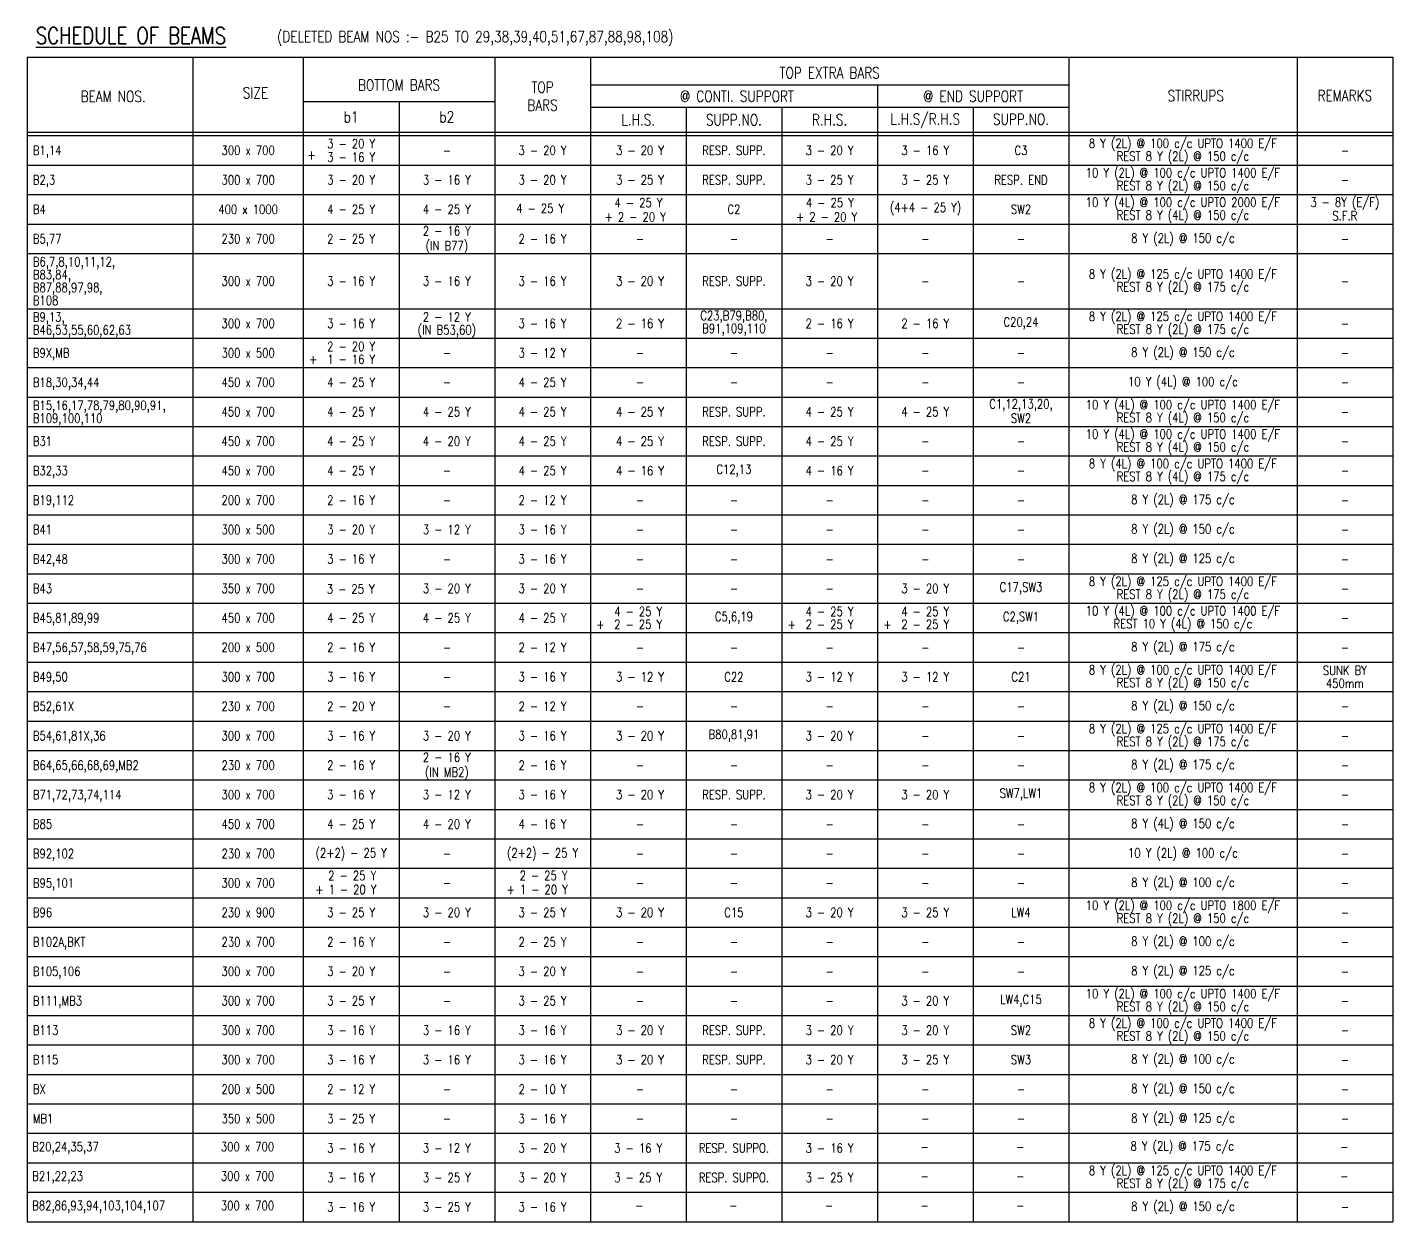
# Model space of a CAD drawing. Header units: millimetres. Extents: x 2659630 to 6742168, y -2425387 to -732288.
# Drawn here: x 3424455 to 3470830, y -1368558 to -1328004 of the extents above; entities that cross this region are included whole.
import ezdxf
from ezdxf.enums import TextEntityAlignment as Align

# ---------------------------------------------------------------- set-up
doc = ezdxf.new("R2010")
doc.units = ezdxf.units.MM
for name, color, linetype in [('S-TEXT', 2, 'Continuous'), ('S-TEXT-1', 4, 'Continuous'), ('S-TITIL', 6, 'Continuous'), ('SCH-LINE', 7, 'Continuous'), ('SCHEDULE LINE', 7, 'Continuous')]:
    doc.layers.add(name, color=color, linetype=linetype)
doc.styles.add('ROMANS', font='r.shx', dxfattribs={"width": 0.7})

msp = doc.modelspace()

# ---------------------------------------------------------------- linework, layer by layer
at = {"layer": 'SCH-LINE'}
for p, q in [((3424454.595, -1329016.93, -19.417), (3424454.595, -1368558.095, -19.417)), ((3424454.595, -1329016.93, -19.417), (3470829.595, -1329016.93, -19.417)), ((3430079.595, -1329016.93, -19.417), (3430079.595, -1368558.095, -19.417)), ((3433829.595, -1329016.93, -19.417), (3433829.595, -1368558.095, -19.417)), ((3440329.595, -1329016.93, -19.417), (3440329.595, -1368558.095, -19.417)), ((3443579.595, -1329016.93, -19.417), (3443579.595, -1368558.095, -19.417)), ((3459829.595, -1329016.93, -19.417), (3459829.595, -1368558.095, -19.417)), ((3467579.595, -1329016.93, -19.417), (3467579.595, -1368558.095, -19.417)), ((3470829.595, -1329016.93, -19.417), (3470829.595, -1368558.095, -19.417)), ((3443579.595, -1329959.729, -19.417), (3459829.595, -1329959.729, -19.417)), ((3453329.595, -1329959.729, -19.417), (3453329.595, -1368558.095, -19.417)), ((3433829.595, -1330524.03, -19.417), (3440329.595, -1330524.03, -19.417)), ((3437079.595, -1330524.03, -19.417), (3437079.595, -1368558.095, -19.417)), ((3443579.595, -1330716.11, -19.417), (3459829.595, -1330716.11, -19.417)), ((3446829.595, -1330716.11, -19.417), (3446829.595, -1368558.095, -19.417)), ((3450079.595, -1330716.11, -19.417), (3450079.595, -1368558.095, -19.417)), ((3456579.595, -1330716.11, -19.417), (3456579.595, -1368558.095, -19.417)), ((3424454.595, -1331560.859, -19.417), (3470829.595, -1331560.859, -19.417)), ((3424454.595, -1331683.095, -19.417), (3470829.595, -1331683.095, -19.417)), ((3424454.595, -1368558.095, -19.417), (3470829.595, -1368558.095, -19.417))]:
    msp.add_line(p, q, dxfattribs=at)
at = {"layer": 'SCHEDULE LINE', "color": 5}
for p, q in [((3424454.595, -1332683.095, -19.417), (3470829.595, -1332683.095, -19.417)), ((3424454.595, -1333683.095, -19.417), (3470829.595, -1333683.095, -19.417)), ((3424454.595, -1333683.095, -19.417), (3470829.595, -1333683.095, -19.417)), ((3424454.595, -1334683.095, -19.417), (3470829.595, -1334683.095, -19.417)), ((3424454.595, -1335683.095, -19.417), (3470829.595, -1335683.095, -19.417)), ((3424454.595, -1335683.095, -19.417), (3470829.595, -1335683.095, -19.417)), ((3424454.595, -1337558.095, -19.417), (3470829.595, -1337558.095, -19.417)), ((3424454.595, -1338558.095, -19.417), (3470829.595, -1338558.095, -19.417)), ((3424454.595, -1339558.095, -19.417), (3470829.595, -1339558.095, -19.417)), ((3424454.595, -1340558.095, -19.417), (3470829.595, -1340558.095, -19.417)), ((3424454.595, -1340558.095, -19.417), (3470829.595, -1340558.095, -19.417)), ((3424454.595, -1341558.095, -19.417), (3470829.595, -1341558.095, -19.417)), ((3424454.595, -1342558.095, -19.417), (3470829.595, -1342558.095, -19.417)), ((3424454.595, -1343558.095, -19.417), (3470829.595, -1343558.095, -19.417)), ((3424454.595, -1344558.095, -19.417), (3470829.595, -1344558.095, -19.417)), ((3424454.595, -1345558.095, -19.417), (3470829.595, -1345558.095, -19.417)), ((3424454.595, -1345558.095, -19.417), (3470829.595, -1345558.095, -19.417)), ((3424454.595, -1346558.095, -19.417), (3470829.595, -1346558.095, -19.417)), ((3424454.595, -1347558.095, -19.417), (3470829.595, -1347558.095, -19.417)), ((3424454.595, -1348558.095, -19.417), (3470829.595, -1348558.095, -19.417)), ((3424454.595, -1349558.095, -19.417), (3470829.595, -1349558.095, -19.417)), ((3424454.595, -1350558.095, -19.417), (3470829.595, -1350558.095, -19.417)), ((3424454.595, -1350558.095, -19.417), (3470829.595, -1350558.095, -19.417)), ((3424454.595, -1351558.095, -19.417), (3470829.595, -1351558.095, -19.417)), ((3424454.595, -1352558.095, -19.417), (3470829.595, -1352558.095, -19.417)), ((3424454.595, -1353558.095, -19.417), (3470829.595, -1353558.095, -19.417)), ((3424454.595, -1354558.095, -19.417), (3470829.595, -1354558.095, -19.417)), ((3424454.595, -1355558.095, -19.417), (3470829.595, -1355558.095, -19.417)), ((3424454.595, -1355558.095, -19.417), (3470829.595, -1355558.095, -19.417)), ((3424454.595, -1356558.095, -19.417), (3470829.595, -1356558.095, -19.417)), ((3424454.595, -1357558.095, -19.417), (3470829.595, -1357558.095, -19.417)), ((3424454.595, -1358558.095, -19.417), (3470829.595, -1358558.095, -19.417)), ((3424454.595, -1359558.095, -19.417), (3470829.595, -1359558.095, -19.417)), ((3424454.595, -1360558.095, -19.417), (3470829.595, -1360558.095, -19.417)), ((3424454.595, -1360558.095, -19.417), (3470829.595, -1360558.095, -19.417)), ((3424454.595, -1361558.095, -19.417), (3470829.595, -1361558.095, -19.417)), ((3424454.595, -1362558.095, -19.417), (3470829.595, -1362558.095, -19.417)), ((3424454.595, -1363558.095, -19.417), (3470829.595, -1363558.095, -19.417)), ((3424454.595, -1364558.095, -19.417), (3470829.595, -1364558.095, -19.417)), ((3424454.595, -1365558.095, -19.417), (3470829.595, -1365558.095, -19.417)), ((3424454.595, -1366558.095, -19.417), (3470829.595, -1366558.095, -19.417)), ((3424454.595, -1367558.095, -19.417), (3470829.595, -1367558.095, -19.417))]:
    msp.add_line(p, q, dxfattribs=at)

# ---------------------------------------------------------------- texts
at = {"layer": 'S-TEXT', "style": 'ROMANS', "width": 0.8}
msp.add_text('(DELETED BEAM NOS :- B25 TO 29,38,39,40,51,67,87,88,98,108)', height=375, dxfattribs=at).set_placement((3432940.18, -1328508.555, -19.417))
for s, p in [('TOP EXTRA BARS', (3451704.595, -1329550.29, -19.417)), (' @ CONTI. SUPPORT', (3448454.595, -1330345.383, -19.417)), ('@ END SUPPORT', (3456579.595, -1330345.383, -19.417)), ('L.H.S.', (3445204.595, -1331145.105, -19.417)), ('SUPP.NO.', (3448454.595, -1331145.105, -19.417)), ('R.H.S.', (3451704.595, -1331145.105, -19.417)), ('L.H.S/R.H.S', (3454954.595, -1331145.105, -19.417)), ('SUPP.NO.', (3458204.595, -1331124.552, -19.417))]:
    msp.add_text(s, height=375, dxfattribs=at).set_placement(p, align=Align.MIDDLE)
for s, p in [('BOTTOM BARS', (3437079.595, -1330151.215, -19.417)), ('TOP', (3441954.595, -1330228.552, -19.417)), (' BEAM NOS.', (3427267.095, -1330537.031, -19.417)), ('SIZE', (3432204.595, -1330419.455, -19.417)), ('BARS', (3441954.595, -1330836.579, -19.417)), ('STIRRUPS', (3464142.095, -1330515.48, -19.417)), ('REMARKS', (3469204.595, -1330508.61, -19.417)), ('b1', (3435454.595, -1331232.27, -19.417)), ('b2', (3438704.595, -1331232.27, -19.417))]:
    msp.add_text(s, height=375, dxfattribs=at).set_placement(p, align=Align.CENTER)
at = {"layer": 'S-TEXT-1', "style": 'ROMANS', "width": 0.8}
for s, p in [('3 - 20 Y', (3435454.595, -1331955.595, -19.417)), ('8 Y (2L) @ 100 c/c UPTO 1400 E/F', (3463704.595, -1331964.345, -19.417)), ('300 x 700', (3431954.595, -1332183.095, -19.417)), ('+', (3434108.674, -1332331.707)), ('3 - 16 Y', (3435454.595, -1332414.095, -19.417)), ('-', (3438704.595, -1332183.095, -19.417)), ('3 - 20 Y', (3441954.595, -1332183.095, -19.417)), ('3 - 20 Y', (3445265.24, -1332183.095, -19.417)), ('RESP. SUPP.', (3448454.595, -1332183.095, -19.417)), ('3 - 20 Y', (3451704.595, -1332183.095, -19.417)), ('3 - 16 Y', (3454954.595, -1332183.095, -19.417)), ('C3', (3458204.595, -1332183.095, -19.417)), ('REST 8 Y (2L) @ 150 c/c', (3463704.595, -1332401.845, -19.417)), ('-', (3469204.595, -1332183.095, -19.417)), ('10 Y (2L) @ 100 c/c UPTO 1400 E/F', (3463704.595, -1332964.345, -19.417)), ('300 x 700', (3431954.595, -1333183.095, -19.417)), ('3 - 20 Y', (3435454.595, -1333183.095, -19.417)), ('3 - 16 Y', (3438704.595, -1333183.095, -19.417)), ('3 - 20 Y', (3441954.595, -1333183.095, -19.417)), ('3 - 25 Y', (3445265.24, -1333183.095, -19.417)), ('RESP. SUPP.', (3448454.595, -1333183.095, -19.417)), ('3 - 25 Y', (3451704.595, -1333183.095, -19.417)), ('3 - 25 Y', (3454954.595, -1333183.095, -19.417)), ('RESP. END', (3458204.595, -1333183.095, -19.417)), ('REST 8 Y (2L) @ 150 c/c', (3463704.595, -1333401.845, -19.417)), ('-', (3469204.595, -1333183.095, -19.417)), ('10 Y (4L) @ 100 c/c UPTO 2000 E/F', (3463704.595, -1333964.345, -19.417)), ('3 - 8Y (E/F)', (3469204.595, -1333964.345, -19.417)), ('400 x 1000', (3431954.595, -1334183.095, -19.417)), ('4 - 25 Y', (3435454.595, -1334183.095, -19.417)), ('4 - 25 Y', (3438704.595, -1334183.095, -19.417)), ('4 - 25 Y', (3441875.314, -1334151.632)), ('4 - 25 Y', (3445214.595, -1333959.595, -19.417)), ('C2', (3448454.595, -1334183.095, -19.417)), ('4 - 25 Y', (3451714.595, -1333959.595, -19.417)), ('(4+4 - 25 Y)', (3454964.595, -1334141.095, -19.417)), ('SW2', (3458204.595, -1334183.095, -19.417)), ('REST 8 Y (4L) @ 150 c/c', (3463704.595, -1334401.845, -19.417)), ('+ 2 - 20 Y', (3445104.314, -1334443.132)), ('+ 2 - 20 Y', (3451604.314, -1334443.132)), ('S.F.R', (3469204.595, -1334401.845, -19.417)), ('230 x 700', (3431954.595, -1335183.095, -19.417)), ('2 - 25 Y', (3435454.595, -1335183.095, -19.417)), ('2 - 16 Y', (3438704.595, -1334916.595, -19.417)), ('2 - 16 Y', (3441954.595, -1335183.095, -19.417)), ('8 Y (2L) @ 150 c/c', (3463704.595, -1335183.095, -19.417)), ('(IN B77)', (3438704.595, -1335441.095, -19.417)), ('-', (3445265.24, -1335183.095, -19.417)), ('-', (3448454.595, -1335183.095, -19.417)), ('-', (3451704.595, -1335183.095, -19.417)), ('-', (3454954.595, -1335183.095, -19.417)), ('-', (3458204.595, -1335183.095, -19.417)), ('-', (3469204.595, -1335183.095, -19.417)), ('300 x 700', (3431954.595, -1336620.595, -19.417)), ('3 - 16 Y', (3435454.595, -1336620.595, -19.417)), ('3 - 16 Y', (3438704.595, -1336620.595, -19.417)), ('3 - 16 Y', (3441954.595, -1336620.595, -19.417)), ('3 - 20 Y', (3445265.24, -1336620.595, -19.417)), ('RESP. SUPP.', (3448454.595, -1336620.595, -19.417)), ('3 - 20 Y', (3451704.595, -1336620.595, -19.417)), ('8 Y (2L) @ 125 c/c UPTO 1400 E/F', (3463704.595, -1336401.845, -19.417)), ('-', (3454954.595, -1336620.595, -19.417)), ('-', (3458204.595, -1336620.595, -19.417)), ('REST 8 Y (2L) @ 175 c/c', (3463704.595, -1336839.345, -19.417)), ('-', (3469204.595, -1336620.595, -19.417)), ('300 x 700', (3431954.595, -1338058.095, -19.417)), ('3 - 16 Y', (3435454.595, -1338058.095, -19.417)), ('3 - 16 Y', (3441954.595, -1338058.095, -19.417)), ('2 - 16 Y', (3445265.24, -1338058.095, -19.417)), ('C23,B79,B80,', (3448454.595, -1337839.345, -19.417)), ('2 - 16 Y', (3451704.595, -1338058.095, -19.417)), ('2 - 16 Y', (3454954.595, -1338058.095, -19.417)), ('C20,24', (3458204.595, -1338058.095, -19.417)), ('8 Y (2L) @ 125 c/c UPTO 1400 E/F', (3463704.595, -1337839.345, -19.417)), ('B91,109,110', (3448454.595, -1338276.845, -19.417)), ('REST 8 Y (2L) @ 175 c/c', (3463704.595, -1338276.845, -19.417)), ('-', (3469204.595, -1338058.095, -19.417)), ('8 Y (2L) @ 150 c/c', (3463704.595, -1339058.095, -19.417)), ('300 x 500', (3431954.595, -1339058.095, -19.417)), ('-', (3438704.595, -1339058.095, -19.417)), ('3 - 12 Y', (3441954.595, -1339058.095, -19.417)), ('-', (3445265.24, -1339058.095, -19.417)), ('-', (3448454.595, -1339058.095, -19.417)), ('-', (3451704.595, -1339058.095, -19.417)), ('-', (3454954.595, -1339058.095, -19.417)), ('-', (3458204.595, -1339058.095, -19.417)), ('-', (3469204.595, -1339058.095, -19.417)), ('450 x 700', (3431954.595, -1340058.095, -19.417)), ('4 - 25 Y', (3435454.595, -1340058.095, -19.417)), ('-', (3438704.595, -1340058.095, -19.417)), ('4 - 25 Y', (3441954.595, -1340058.095, -19.417)), ('-', (3445265.24, -1340058.095, -19.417)), ('-', (3448454.595, -1340058.095, -19.417)), ('-', (3451704.595, -1340058.095, -19.417)), ('-', (3454954.595, -1340058.095, -19.417)), ('-', (3458204.595, -1340058.095, -19.417)), ('10 Y (4L) @ 100 c/c', (3463704.595, -1340058.095, -19.417)), ('-', (3469204.595, -1340058.095, -19.417)), ('C1,12,13,20,', (3458204.595, -1340839.345, -19.417)), ('10 Y (4L) @ 100 c/c UPTO 1400 E/F', (3463704.595, -1340839.345, -19.417)), ('450 x 700', (3431954.595, -1341058.095, -19.417)), ('4 - 25 Y', (3435454.595, -1341058.095, -19.417)), ('4 - 25 Y', (3438704.595, -1341058.095, -19.417)), ('4 - 25 Y', (3441954.595, -1341058.095, -19.417)), ('4 - 25 Y', (3445265.24, -1341058.095, -19.417)), ('RESP. SUPP.', (3448454.595, -1341058.095, -19.417)), ('4 - 25 Y', (3451704.595, -1341058.095, -19.417)), ('4 - 25 Y', (3454954.595, -1341058.095, -19.417)), ('SW2', (3458204.595, -1341276.845, -19.417)), ('REST 8 Y (4L) @ 150 c/c', (3463704.595, -1341276.845, -19.417)), ('-', (3469204.595, -1341058.095, -19.417)), ('10 Y (4L) @ 100 c/c UPTO 1400 E/F', (3463704.595, -1341839.345, -19.417)), ('450 x 700', (3431954.595, -1342058.095, -19.417)), ('4 - 25 Y', (3435454.595, -1342058.095, -19.417)), ('4 - 20 Y', (3438704.595, -1342058.095, -19.417)), ('4 - 25 Y', (3441954.595, -1342058.095, -19.417)), ('4 - 25 Y', (3445265.24, -1342058.095, -19.417)), ('RESP. SUPP.', (3448454.595, -1342058.095, -19.417)), ('4 - 25 Y', (3451704.595, -1342058.095, -19.417)), ('-', (3454954.595, -1342058.095, -19.417)), ('-', (3458204.595, -1342058.095, -19.417)), ('REST 8 Y (4L) @ 150 c/c', (3463704.595, -1342276.845, -19.417)), ('-', (3469204.595, -1342058.095, -19.417)), ('450 x 700', (3431954.595, -1343058.095, -19.417)), ('4 - 25 Y', (3435454.595, -1343058.095, -19.417)), ('4 - 25 Y', (3441954.595, -1343058.095, -19.417)), ('4 - 16 Y', (3445265.24, -1343058.095, -19.417)), ('C12,13', (3448454.595, -1343058.095, -19.417)), ('4 - 16 Y', (3451704.595, -1343058.095, -19.417)), ('8 Y (4L) @ 100 c/c UPTO 1400 E/F', (3463704.595, -1342839.345, -19.417)), ('-', (3438704.595, -1343058.095, -19.417)), ('-', (3454954.595, -1343058.095, -19.417)), ('-', (3458204.595, -1343058.095, -19.417)), ('REST 8 Y (4L) @ 175 c/c', (3463704.595, -1343276.845, -19.417)), ('-', (3469204.595, -1343058.095, -19.417)), ('200 x 700', (3431954.595, -1344058.095, -19.417)), ('2 - 16 Y', (3435454.595, -1344058.095, -19.417)), ('2 - 12 Y', (3441954.595, -1344058.095, -19.417)), ('8 Y (2L) @ 175 c/c', (3463704.595, -1344058.095, -19.417)), ('-', (3438704.595, -1344058.095, -19.417)), ('-', (3445265.24, -1344058.095, -19.417)), ('-', (3448454.595, -1344058.095, -19.417)), ('-', (3451704.595, -1344058.095, -19.417)), ('-', (3454954.595, -1344058.095, -19.417)), ('-', (3458204.595, -1344058.095, -19.417)), ('-', (3469204.595, -1344058.095, -19.417)), ('8 Y (2L) @ 150 c/c', (3463704.595, -1345058.095, -19.417)), ('300 x 500', (3431954.595, -1345058.095, -19.417)), ('3 - 20 Y', (3435454.595, -1345058.095, -19.417)), ('3 - 12 Y', (3438704.595, -1345058.095, -19.417)), ('3 - 16 Y', (3441954.595, -1345058.095, -19.417)), ('-', (3445265.24, -1345058.095, -19.417)), ('-', (3448454.595, -1345058.095, -19.417)), ('-', (3451704.595, -1345058.095, -19.417)), ('-', (3454954.595, -1345058.095, -19.417)), ('-', (3458204.595, -1345058.095, -19.417)), ('-', (3469204.595, -1345058.095, -19.417)), ('300 x 700', (3431954.595, -1346058.095, -19.417)), ('3 - 16 Y', (3435454.595, -1346058.095, -19.417)), ('-', (3438704.595, -1346058.095, -19.417)), ('3 - 16 Y', (3441954.595, -1346058.095, -19.417)), ('-', (3445265.24, -1346058.095, -19.417)), ('-', (3448454.595, -1346058.095, -19.417)), ('-', (3451704.595, -1346058.095, -19.417)), ('-', (3454954.595, -1346058.095, -19.417)), ('-', (3458204.595, -1346058.095, -19.417)), ('8 Y (2L) @ 125 c/c', (3463704.595, -1346058.095, -19.417)), ('-', (3469204.595, -1346058.095, -19.417)), ('8 Y (2L) @ 125 c/c UPTO 1400 E/F', (3463704.595, -1346839.345, -19.417)), ('350 x 700', (3431954.595, -1347058.095, -19.417)), ('3 - 20 Y', (3438704.595, -1347058.095, -19.417)), ('3 - 20 Y', (3441954.595, -1347058.095, -19.417)), ('-', (3445265.24, -1347058.095, -19.417)), ('-', (3448454.595, -1347058.095, -19.417)), ('-', (3451704.595, -1347058.095, -19.417)), ('3 - 20 Y', (3454954.595, -1347058.095, -19.417)), ('C17,SW3', (3458204.595, -1347058.095, -19.417)), ('REST 8 Y (2L) @ 175 c/c', (3463704.595, -1347276.845, -19.417)), ('-', (3469204.595, -1347058.095, -19.417)), ('10 Y (4L) @ 100 c/c UPTO 1400 E/F', (3463704.595, -1347839.345, -19.417)), ('450 x 700', (3431954.595, -1348058.095, -19.417)), ('4 - 25 Y', (3435454.595, -1348058.095, -19.417)), ('4 - 25 Y', (3438704.595, -1348058.095, -19.417)), ('4 - 25 Y', (3441954.595, -1348058.095, -19.417)), ('C5,6,19', (3448454.595, -1348058.095, -19.417)), ('C2,SW1', (3458204.595, -1348058.095, -19.417)), ('REST 10 Y (4L) @ 150 c/c', (3463704.595, -1348276.845, -19.417)), ('-', (3469204.595, -1348058.095, -19.417)), ('200 x 500', (3431954.595, -1349058.095, -19.417)), ('2 - 16 Y', (3435454.595, -1349058.095, -19.417)), ('2 - 12 Y', (3441954.595, -1349058.095, -19.417)), ('8 Y (2L) @ 175 c/c', (3463704.595, -1349058.095, -19.417)), ('-', (3438704.595, -1349058.095, -19.417)), ('-', (3445265.24, -1349058.095, -19.417)), ('-', (3448454.595, -1349058.095, -19.417)), ('-', (3451704.595, -1349058.095, -19.417)), ('-', (3454954.595, -1349058.095, -19.417)), ('-', (3458204.595, -1349058.095, -19.417)), ('-', (3469204.595, -1349058.095, -19.417)), ('300 x 700', (3431954.595, -1350058.095, -19.417)), ('3 - 16 Y', (3435454.595, -1350058.095, -19.417)), ('3 - 16 Y', (3441954.595, -1350058.095, -19.417)), ('3 - 12 Y', (3445265.24, -1350058.095, -19.417)), ('C22', (3448454.595, -1350058.095, -19.417)), ('3 - 12 Y', (3451704.595, -1350058.095, -19.417)), ('3 - 12 Y', (3454954.595, -1350058.095, -19.417)), ('C21', (3458204.595, -1350058.095, -19.417)), ('8 Y (2L) @ 100 c/c UPTO 1400 E/F', (3463704.595, -1349839.345, -19.417)), ('SUNK BY', (3469204.595, -1349839.345, -19.417)), ('-', (3438704.595, -1350058.095, -19.417)), ('REST 8 Y (2L) @ 150 c/c', (3463704.595, -1350276.845, -19.417)), ('450mm', (3469204.595, -1350276.845, -19.417)), ('230 x 700', (3431954.595, -1351058.095, -19.417)), ('2 - 20 Y', (3435454.595, -1351058.095, -19.417)), ('2 - 12 Y', (3441954.595, -1351058.095, -19.417)), ('8 Y (2L) @ 150 c/c', (3463704.595, -1351058.095, -19.417)), ('-', (3438704.595, -1351058.095, -19.417)), ('-', (3445265.24, -1351058.095, -19.417)), ('-', (3448454.595, -1351058.095, -19.417)), ('-', (3451704.595, -1351058.095, -19.417)), ('-', (3454954.595, -1351058.095, -19.417)), ('-', (3458204.595, -1351058.095, -19.417)), ('-', (3469204.595, -1351058.095, -19.417)), ('8 Y (2L) @ 125 c/c UPTO 1400 E/F', (3463704.595, -1351839.345, -19.417)), ('300 x 700', (3431954.595, -1352058.095, -19.417)), ('3 - 16 Y', (3435454.595, -1352058.095, -19.417)), ('3 - 20 Y', (3438704.595, -1352058.095, -19.417)), ('3 - 16 Y', (3441954.595, -1352058.095, -19.417)), ('3 - 20 Y', (3445265.24, -1352058.095, -19.417)), ('B80,81,91', (3448454.595, -1352058.095, -19.417)), ('3 - 20 Y', (3451704.595, -1352058.095, -19.417)), ('-', (3454954.595, -1352058.095, -19.417)), ('-', (3458204.595, -1352058.095, -19.417)), ('REST 8 Y (2L) @ 175 c/c', (3463704.595, -1352276.845, -19.417)), ('-', (3469204.595, -1352058.095, -19.417)), ('2 - 16 Y', (3438704.595, -1352791.595, -19.417)), ('230 x 700', (3431954.595, -1353058.095, -19.417)), ('2 - 16 Y', (3435454.595, -1353058.095, -19.417)), ('(IN MB2)', (3438704.595, -1353316.095, -19.417)), ('2 - 16 Y', (3441954.595, -1353058.095, -19.417)), ('-', (3445265.24, -1353058.095, -19.417)), ('-', (3448454.595, -1353058.095, -19.417)), ('-', (3451704.595, -1353058.095, -19.417)), ('-', (3454954.595, -1353058.095, -19.417)), ('-', (3458204.595, -1353058.095, -19.417)), ('8 Y (2L) @ 175 c/c', (3463704.595, -1353058.095, -19.417)), ('-', (3469204.595, -1353058.095, -19.417)), ('8 Y (2L) @ 100 c/c UPTO 1400 E/F', (3463704.595, -1353839.345, -19.417)), ('300 x 700', (3431954.595, -1354058.095, -19.417)), ('3 - 16 Y', (3435454.595, -1354058.095, -19.417)), ('3 - 12 Y', (3438704.595, -1354058.095, -19.417)), ('3 - 16 Y', (3441954.595, -1354058.095, -19.417)), ('3 - 20 Y', (3445265.24, -1354058.095, -19.417)), ('RESP. SUPP.', (3448454.595, -1354058.095, -19.417)), ('3 - 20 Y', (3451704.595, -1354058.095, -19.417)), ('3 - 20 Y', (3454954.595, -1354058.095, -19.417)), ('SW7,LW1', (3458204.595, -1354058.095, -19.417)), ('REST 8 Y (2L) @ 150 c/c', (3463704.595, -1354276.845, -19.417)), ('-', (3469204.595, -1354058.095, -19.417)), ('450 x 700', (3431954.595, -1355058.095, -19.417)), ('4 - 25 Y', (3435454.595, -1355058.095, -19.417)), ('4 - 20 Y', (3438704.595, -1355058.095, -19.417)), ('4 - 16 Y', (3441954.595, -1355058.095, -19.417)), ('8 Y (4L) @ 150 c/c', (3463704.595, -1355058.095, -19.417)), ('-', (3445265.24, -1355058.095, -19.417)), ('-', (3448454.595, -1355058.095, -19.417)), ('-', (3451704.595, -1355058.095, -19.417)), ('-', (3454954.595, -1355058.095, -19.417)), ('-', (3458204.595, -1355058.095, -19.417)), ('230 x 700', (3431954.595, -1356058.095, -19.417)), ('(2+2) - 25 Y', (3435454.595, -1356058.095, -19.417)), ('(2+2) - 25 Y', (3441954.595, -1356058.095, -19.417)), ('10 Y (2L) @ 100 c/c', (3463704.595, -1356058.095, -19.417)), ('-', (3438704.595, -1356058.095, -19.417)), ('-', (3445265.24, -1356058.095, -19.417)), ('-', (3448454.595, -1356058.095, -19.417)), ('-', (3451704.595, -1356058.095, -19.417)), ('-', (3454954.595, -1356058.095, -19.417)), ('-', (3458204.595, -1356058.095, -19.417)), ('-', (3469204.595, -1356058.095, -19.417)), ('300 x 700', (3431954.595, -1357058.095, -19.417)), ('2 - 25 Y', (3435490.095, -1356807.095, -19.417)), ('2 - 25 Y', (3441990.095, -1356807.095, -19.417)), ('8 Y (2L) @ 100 c/c', (3463704.595, -1357058.095, -19.417)), ('+ 1 - 20 Y', (3435275.095, -1357279.095, -19.417)), ('-', (3438704.595, -1357058.095, -19.417)), ('+ 1 - 20 Y', (3441775.095, -1357279.095, -19.417)), ('-', (3445265.24, -1357058.095, -19.417)), ('-', (3448454.595, -1357058.095, -19.417)), ('-', (3451704.595, -1357058.095, -19.417)), ('-', (3454954.595, -1357058.095, -19.417)), ('-', (3458204.595, -1357058.095, -19.417)), ('-', (3469204.595, -1357058.095, -19.417)), ('10 Y (2L) @ 100 c/c UPTO 1800 E/F', (3463704.595, -1357839.345, -19.417)), ('230 x 900', (3431954.595, -1358058.095, -19.417)), ('3 - 25 Y', (3435454.595, -1358058.095, -19.417)), ('3 - 20 Y', (3438704.595, -1358058.095, -19.417)), ('3 - 25 Y', (3441954.595, -1358058.095, -19.417)), ('3 - 20 Y', (3445265.24, -1358058.095, -19.417)), ('C15', (3448454.595, -1358058.095, -19.417)), ('3 - 20 Y', (3451704.595, -1358058.095, -19.417)), ('3 - 25 Y', (3454954.595, -1358058.095, -19.417)), ('LW4', (3458204.595, -1358058.095, -19.417)), ('REST 8 Y (2L) @ 150 c/c', (3463704.595, -1358276.845, -19.417)), ('-', (3469204.595, -1358058.095, -19.417)), ('230 x 700', (3431954.595, -1359058.095, -19.417)), ('2 - 16 Y', (3435454.595, -1359058.095, -19.417)), ('-', (3438704.595, -1359058.095, -19.417)), ('2 - 25 Y', (3441954.595, -1359058.095, -19.417)), ('-', (3445265.24, -1359058.095, -19.417)), ('-', (3448454.595, -1359058.095, -19.417)), ('-', (3451704.595, -1359058.095, -19.417)), ('-', (3454954.595, -1359058.095, -19.417)), ('-', (3458204.595, -1359058.095, -19.417)), ('8 Y (2L) @ 100 c/c', (3463704.595, -1359058.095, -19.417)), ('-', (3469204.595, -1359058.095, -19.417)), ('300 x 700', (3431954.595, -1360058.095, -19.417)), ('3 - 20 Y', (3435454.595, -1360058.095, -19.417)), ('-', (3438704.595, -1360058.095, -19.417)), ('3 - 20 Y', (3441954.595, -1360058.095, -19.417)), ('-', (3445265.24, -1360058.095, -19.417)), ('-', (3448454.595, -1360058.095, -19.417)), ('-', (3451704.595, -1360058.095, -19.417)), ('-', (3454954.595, -1360058.095, -19.417)), ('-', (3458204.595, -1360058.095, -19.417)), ('8 Y (2L) @ 125 c/c', (3463704.595, -1360058.095, -19.417)), ('-', (3469204.595, -1360058.095, -19.417)), ('10 Y (2L) @ 100 c/c UPTO 1400 E/F', (3463704.595, -1360839.345, -19.417)), ('300 x 700', (3431954.595, -1361058.095, -19.417)), ('3 - 25 Y', (3435454.595, -1361058.095, -19.417)), ('-', (3438704.595, -1361058.095, -19.417)), ('3 - 25 Y', (3441954.595, -1361058.095, -19.417)), ('-', (3445265.24, -1361058.095, -19.417)), ('-', (3448454.595, -1361058.095, -19.417)), ('-', (3451704.595, -1361058.095, -19.417)), ('3 - 20 Y', (3454954.595, -1361058.095, -19.417)), ('LW4,C15', (3458204.595, -1361058.095, -19.417)), ('REST 8 Y (2L) @ 150 c/c', (3463704.595, -1361276.845, -19.417)), ('-', (3469204.595, -1361058.095, -19.417)), ('300 x 700', (3431954.595, -1362058.095, -19.417)), ('3 - 16 Y', (3435454.595, -1362058.095, -19.417)), ('3 - 16 Y', (3438704.595, -1362058.095, -19.417)), ('3 - 16 Y', (3441954.595, -1362058.095, -19.417)), ('3 - 20 Y', (3445265.24, -1362058.095, -19.417)), ('RESP. SUPP.', (3448454.595, -1362058.095, -19.417)), ('3 - 20 Y', (3451704.595, -1362058.095, -19.417)), ('3 - 20 Y', (3454954.595, -1362058.095, -19.417)), ('SW2', (3458204.595, -1362058.095, -19.417)), ('8 Y (2L) @ 100 c/c UPTO 1400 E/F', (3463704.595, -1361839.345, -19.417)), ('REST 8 Y (2L) @ 150 c/c', (3463704.595, -1362276.845, -19.417)), ('-', (3469204.595, -1362058.095, -19.417)), ('300 x 700', (3431954.595, -1363058.095, -19.417)), ('3 - 16 Y', (3435454.595, -1363058.095, -19.417)), ('3 - 16 Y', (3438704.595, -1363058.095, -19.417)), ('3 - 16 Y', (3441954.595, -1363058.095, -19.417)), ('3 - 20 Y', (3445265.24, -1363058.095, -19.417)), ('RESP. SUPP.', (3448454.595, -1363058.095, -19.417)), ('3 - 20 Y', (3451704.595, -1363058.095, -19.417)), ('3 - 25 Y', (3454954.595, -1363058.095, -19.417)), ('SW3', (3458204.595, -1363058.095, -19.417)), ('8 Y (2L) @ 100 c/c', (3463704.595, -1363058.095, -19.417)), ('-', (3469204.595, -1363058.095, -19.417)), ('8 Y (2L) @ 150 c/c', (3463704.595, -1364058.095, -19.417)), ('200 x 500', (3431954.595, -1364058.095, -19.417)), ('2 - 12 Y', (3435454.595, -1364058.095, -19.417)), ('-', (3438704.595, -1364058.095, -19.417)), ('2 - 10 Y', (3441954.595, -1364058.095, -19.417)), ('-', (3445265.24, -1364058.095, -19.417)), ('-', (3448454.595, -1364058.095, -19.417)), ('-', (3451704.595, -1364058.095, -19.417)), ('-', (3454954.595, -1364058.095, -19.417)), ('-', (3458204.595, -1364058.095, -19.417)), ('-', (3469204.595, -1364058.095, -19.417)), ('350 x 500', (3431954.595, -1365058.095, -19.417)), ('3 - 25 Y', (3435454.595, -1365058.095, -19.417)), ('-', (3438704.595, -1365058.095, -19.417)), ('3 - 16 Y', (3441954.595, -1365058.095, -19.417)), ('-', (3445265.24, -1365058.095, -19.417)), ('-', (3448454.595, -1365058.095, -19.417)), ('-', (3451704.595, -1365058.095, -19.417)), ('-', (3454954.595, -1365058.095, -19.417)), ('-', (3458204.595, -1365058.095, -19.417)), ('8 Y (2L) @ 125 c/c', (3463704.595, -1365058.095, -19.417)), ('-', (3469204.595, -1365058.095, -19.417)), ('300 x 700', (3431934.099, -1366011.945)), ('3 - 16 Y', (3435454.595, -1366058.095)), ('3 - 12 Y', (3438704.595, -1366058.095)), ('3 - 20 Y', (3441954.595, -1366058.095)), ('3 - 16 Y', (3445204.595, -1366058.095)), ('RESP. SUPPO.', (3448454.595, -1366058.095)), ('3 - 16 Y', (3451704.595, -1366058.095)), ('-', (3454934.099, -1366011.945)), ('-', (3458184.099, -1366011.945)), ('8 Y (2L) @ 175 c/c', (3463684.099, -1366011.945)), ('-', (3469184.099, -1366011.945)), ('8 Y (2L) @ 125 c/c UPTO 1400 E/F', (3463704.595, -1366839.345)), ('300 x 700', (3431934.099, -1367011.945)), ('3 - 16 Y', (3435454.595, -1367058.095)), ('3 - 25 Y', (3438704.595, -1367058.095)), ('3 - 20 Y', (3441954.595, -1367058.095)), ('3 - 25 Y', (3445204.595, -1367058.095)), ('RESP. SUPPO.', (3448454.595, -1367058.095)), ('3 - 25 Y', (3451704.595, -1367058.095)), ('-', (3454934.099, -1367011.945)), ('-', (3458184.099, -1367011.945)), ('REST 8 Y (2L) @ 175 c/c', (3463704.595, -1367276.845)), ('-', (3469184.099, -1367011.945)), ('300 x 700', (3431934.099, -1368011.945)), ('3 - 16 Y', (3435454.595, -1368058.095)), ('3 - 25 Y', (3438704.595, -1368058.095)), ('3 - 16 Y', (3441954.595, -1368058.095)), ('-', (3445244.744, -1368011.945)), ('-', (3448434.099, -1368011.945)), ('-', (3451684.099, -1368011.945)), ('-', (3454934.099, -1368011.945)), ('-', (3458184.099, -1368011.945)), ('8 Y (2L) @ 150 c/c', (3463704.595, -1368058.095)), ('-', (3469204.595, -1368058.095))]:
    msp.add_text(s, height=312.5, dxfattribs=at).set_placement(p, align=Align.MIDDLE)
for s, p in [('B1,14', (3424642.095, -1332183.095, -19.417)), ('B2,3', (3424642.095, -1333183.095, -19.417)), ('B4', (3424642.095, -1334183.095, -19.417)), ('B5,77', (3424642.095, -1335183.095, -19.417)), ('B9X,MB', (3424642.095, -1339058.095, -19.417)), ('B18,30,34,44', (3424642.095, -1340058.095, -19.417)), ('B15,16,17,78,79,80,90,91,', (3424642.095, -1340839.345, -19.417)), ('B109,100,110', (3424642.095, -1341276.845, -19.417)), ('B31', (3424642.095, -1342058.095, -19.417)), ('B32,33', (3424642.095, -1343058.095, -19.417)), ('B19,112', (3424642.095, -1344058.095, -19.417)), ('B41', (3424642.095, -1345058.095, -19.417)), ('B42,48', (3424642.095, -1346058.095, -19.417)), ('B43', (3424642.095, -1347058.095, -19.417)), ('B45,81,89,99', (3424642.095, -1348058.095, -19.417)), ('B47,56,57,58,59,75,76', (3424642.095, -1349058.095, -19.417)), ('B49,50', (3424642.095, -1350058.095, -19.417)), ('B52,61X', (3424642.095, -1351058.095, -19.417)), ('B54,61,81X,36', (3424642.095, -1352058.095, -19.417)), ('B64,65,66,68,69,MB2', (3424642.095, -1353058.095, -19.417)), ('B71,72,73,74,114', (3424642.095, -1354058.095, -19.417)), ('B85', (3424642.095, -1355058.095, -19.417)), ('B92,102', (3424642.095, -1356058.095, -19.417)), ('B95,101', (3424642.095, -1357058.095, -19.417)), ('B96', (3424642.095, -1358058.095, -19.417)), ('B102A,BKT', (3424642.095, -1359058.095, -19.417)), ('B105,106', (3424642.095, -1360058.095, -19.417)), ('B111,MB3', (3424642.095, -1361058.095, -19.417)), ('B113', (3424642.095, -1362058.095, -19.417)), ('B115', (3424642.095, -1363058.095, -19.417)), ('BX', (3424642.095, -1364058.095, -19.417)), ('MB1', (3424642.095, -1365058.095, -19.417)), ('B20,24,35,37', (3424621.599, -1366011.945)), ('B21,22,23', (3424621.599, -1367011.945)), ('B82,86,93,94,103,104,107', (3424621.599, -1368011.945))]:
    msp.add_text(s, height=312.5, dxfattribs=at).set_placement(p, align=Align.MIDDLE_LEFT)
at = {"layer": 'S-TEXT-1', "color": 3, "style": 'ROMANS', "width": 0.8}
for s, p in [('B6,7,8,10,11,12,', (3424642.095, -1335964.345, -19.417)), ('B83,84,', (3424642.095, -1336401.845, -19.417)), ('B87,88,97,98,', (3424642.095, -1336839.345, -19.417)), ('B108', (3424642.095, -1337276.845, -19.417)), ('B9,13,', (3424642.095, -1337839.345, -19.417)), ('B46,53,55,60,62,63', (3424642.095, -1338276.845, -19.417))]:
    msp.add_text(s, height=312.5, dxfattribs=at).set_placement(p, align=Align.MIDDLE_LEFT)
at = {"layer": 'S-TEXT-1', "style": 'ROMANS', "width": 0.8}
for s, p in [('2 - 12 Y', (3438704.595, -1337839.345, -19.417)), ('(IN B53,60)', (3438704.595, -1338276.845, -19.417)), ('2 - 20 Y', (3435454.595, -1338839.345, -19.417)), ('+', (3434168.881, -1339276.845, -19.417)), ('1 - 16 Y', (3435454.595, -1339276.845, -19.417)), ('3 - 25 Y', (3435439.242, -1347077.882, -19.417)), ('4 - 25 Y', (3445204.595, -1347839.345, -19.417)), ('2 - 25 Y', (3445204.595, -1348276.845, -19.417)), ('4 - 25 Y', (3451704.595, -1347839.345, -19.417)), ('2 - 25 Y', (3451704.595, -1348276.845, -19.417)), ('4 - 25 Y', (3454954.595, -1347839.345, -19.417)), ('2 - 25 Y', (3454954.595, -1348276.845, -19.417)), ('+', (3443918.881, -1348276.845, -19.417)), ('+', (3450418.881, -1348276.845, -19.417)), ('+', (3453668.881, -1348276.845, -19.417))]:
    msp.add_text(s, height=312.5, dxfattribs=at).set_placement(p, align=Align.MIDDLE_CENTER)
at = {"layer": 'S-TEXT-1', "color": 2, "style": 'ROMANS', "width": 0.8}
msp.add_text('-', height=312.5, dxfattribs=at).set_placement((3469204.595, -1355058.095, -19.417), align=Align.MIDDLE)
at = {"layer": 'S-TITIL', "style": 'ROMANS', "width": 0.8}
msp.add_text('%%USCHEDULE OF BEAMS', height=562.5, dxfattribs=at).set_placement((3424743.982, -1328566.707, -19.417))

doc.saveas('drawing.dxf')
